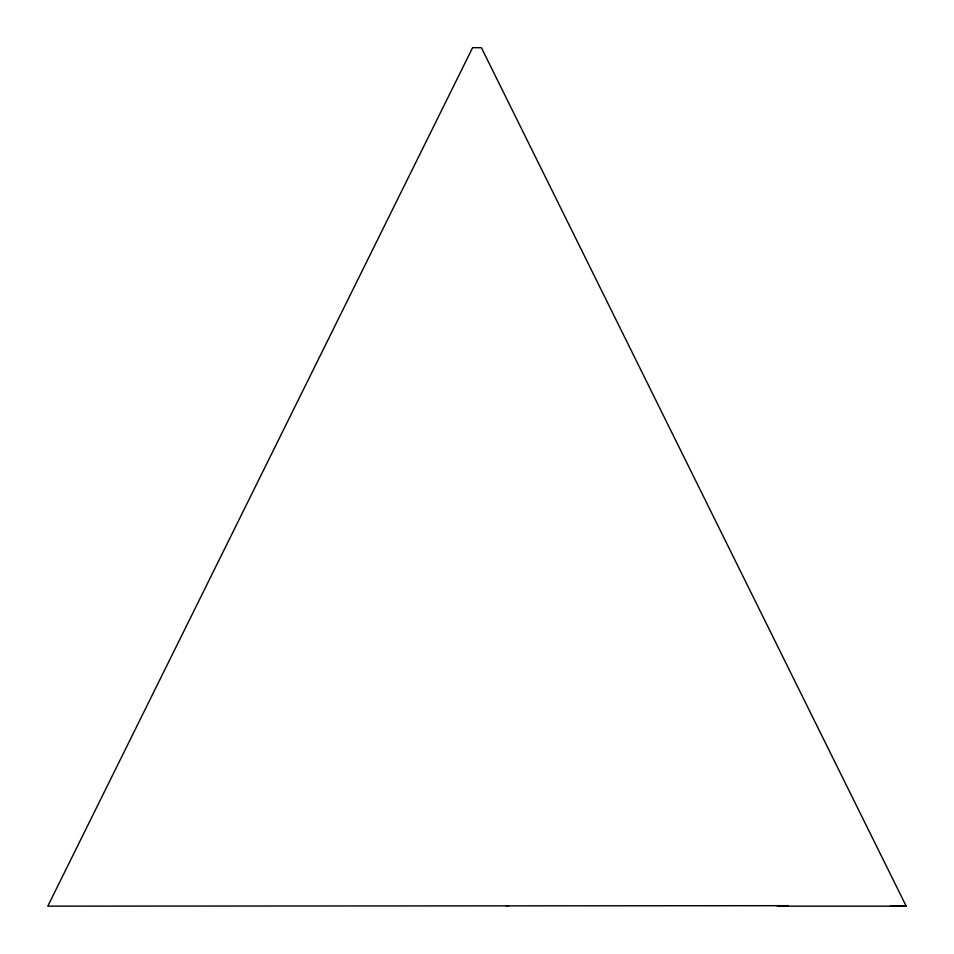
<?xml version="1.0" encoding="UTF-8"?>
<svg xmlns="http://www.w3.org/2000/svg" width="954" height="954" viewBox="0 0 954 954"><rect width="100%" height="100%" fill="white"/><g stroke="black" fill="none" stroke-linecap="round" stroke-linejoin="round"><path stroke-width="1.43" d="M777.367 906.157L906.205 906.157L481.4 47.7L472.6 47.7L47.795 906.157L787.956 905.68M906.205 906.157L890.44 906.157M506.324 905.799L508.196 906.014"/></g></svg>
